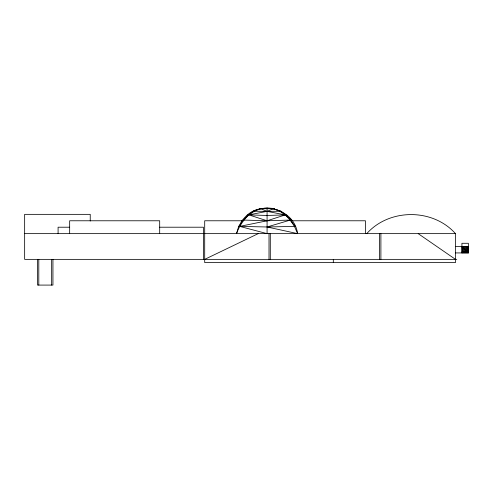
<?xml version="1.0" encoding="UTF-8"?>
<svg xmlns="http://www.w3.org/2000/svg" width="493" height="493" viewBox="0 0 493 493"><rect width="100%" height="100%" fill="white"/><g stroke="black" fill="none" stroke-linecap="round" stroke-linejoin="round"><path stroke-width="0.74" d="M267.077 207.917L267.077 233.639L239.715 226.398C249.637 198.063 293.625 204.657 297.624 233.639L267.077 226.983L239.715 226.398L238.581 226.718L236.535 233.639C239.604 224.617 245.687 217.056 253.131 211.232C259.811 208.379 267.095 207.196 274.244 208.755M242.168 220.463L243.893 220.075L267.077 220.778L290.26 220.075L291.985 220.463L281.022 211.232L273.436 208.712L260.717 208.712L254.585 211.072L248.91 214.905L242.168 220.463L238.581 226.718L239.906 225.061M366.749 233.639C389.347 208.237 432.891 208.237 455.489 233.639L455.489 262.578L204.7 262.578L204.7 220.778L242.39 220.778M204.7 259.361L258.203 233.639M239.715 226.398L267.077 220.778L285.244 214.905L287.043 215.207M247.11 215.207L267.077 211.361L281.022 211.232M253.131 211.232L267.077 211.361L285.244 214.905L290.26 220.075L295.572 226.718L294.438 226.398L267.077 226.983L290.26 220.075L294.438 226.398L297.624 233.639M259.91 208.755L260.717 208.712L267.077 211.361L273.436 208.712L279.568 211.072L285.244 214.905L267.077 215.453L248.91 214.905L267.077 220.778M291.622 220.778L365.461 220.778L365.461 233.639M69.624 227.211L58.088 227.211L58.088 233.639M159.584 227.211L203.418 227.211L203.418 259.361M24.65 233.639L455.489 233.639M455.606 246.5L468.35 246.5M461.923 246.931L462.348 246.5M461.923 247.443L462.859 247.443L462.859 246.5M461.923 248.108L463.525 248.108L463.525 246.5M461.923 248.885L464.301 248.885L464.301 246.5M461.923 249.717L465.133 249.717L465.133 246.5M461.923 250.549L465.965 250.549L465.965 246.5M461.923 251.325L466.742 251.325L466.742 246.5M461.923 251.991L467.407 251.991L467.407 246.5M461.923 252.502L467.919 252.502L467.919 246.5M461.923 252.823L468.239 252.823L468.239 246.5M455.606 252.927L468.35 252.927L468.35 243.283L461.923 243.283L461.923 252.927M456.777 259.361L24.65 259.361L24.65 214.35L90.237 214.35L90.237 221.024M418.193 233.639L455.489 259.361M461.923 246.5L468.35 252.927M380.898 233.639L380.898 259.361M379.61 233.639L379.61 259.361M333.311 259.361L333.311 262.578M270.293 233.639L270.293 259.361M269.005 233.639L269.005 259.361M159.689 233.639L159.689 220.778L69.661 220.778L69.661 233.639M52.942 259.361L52.942 285.083L37.511 285.083L37.511 259.361M51.66 259.361L51.66 285.083M38.799 259.361L38.799 285.083"/></g></svg>
